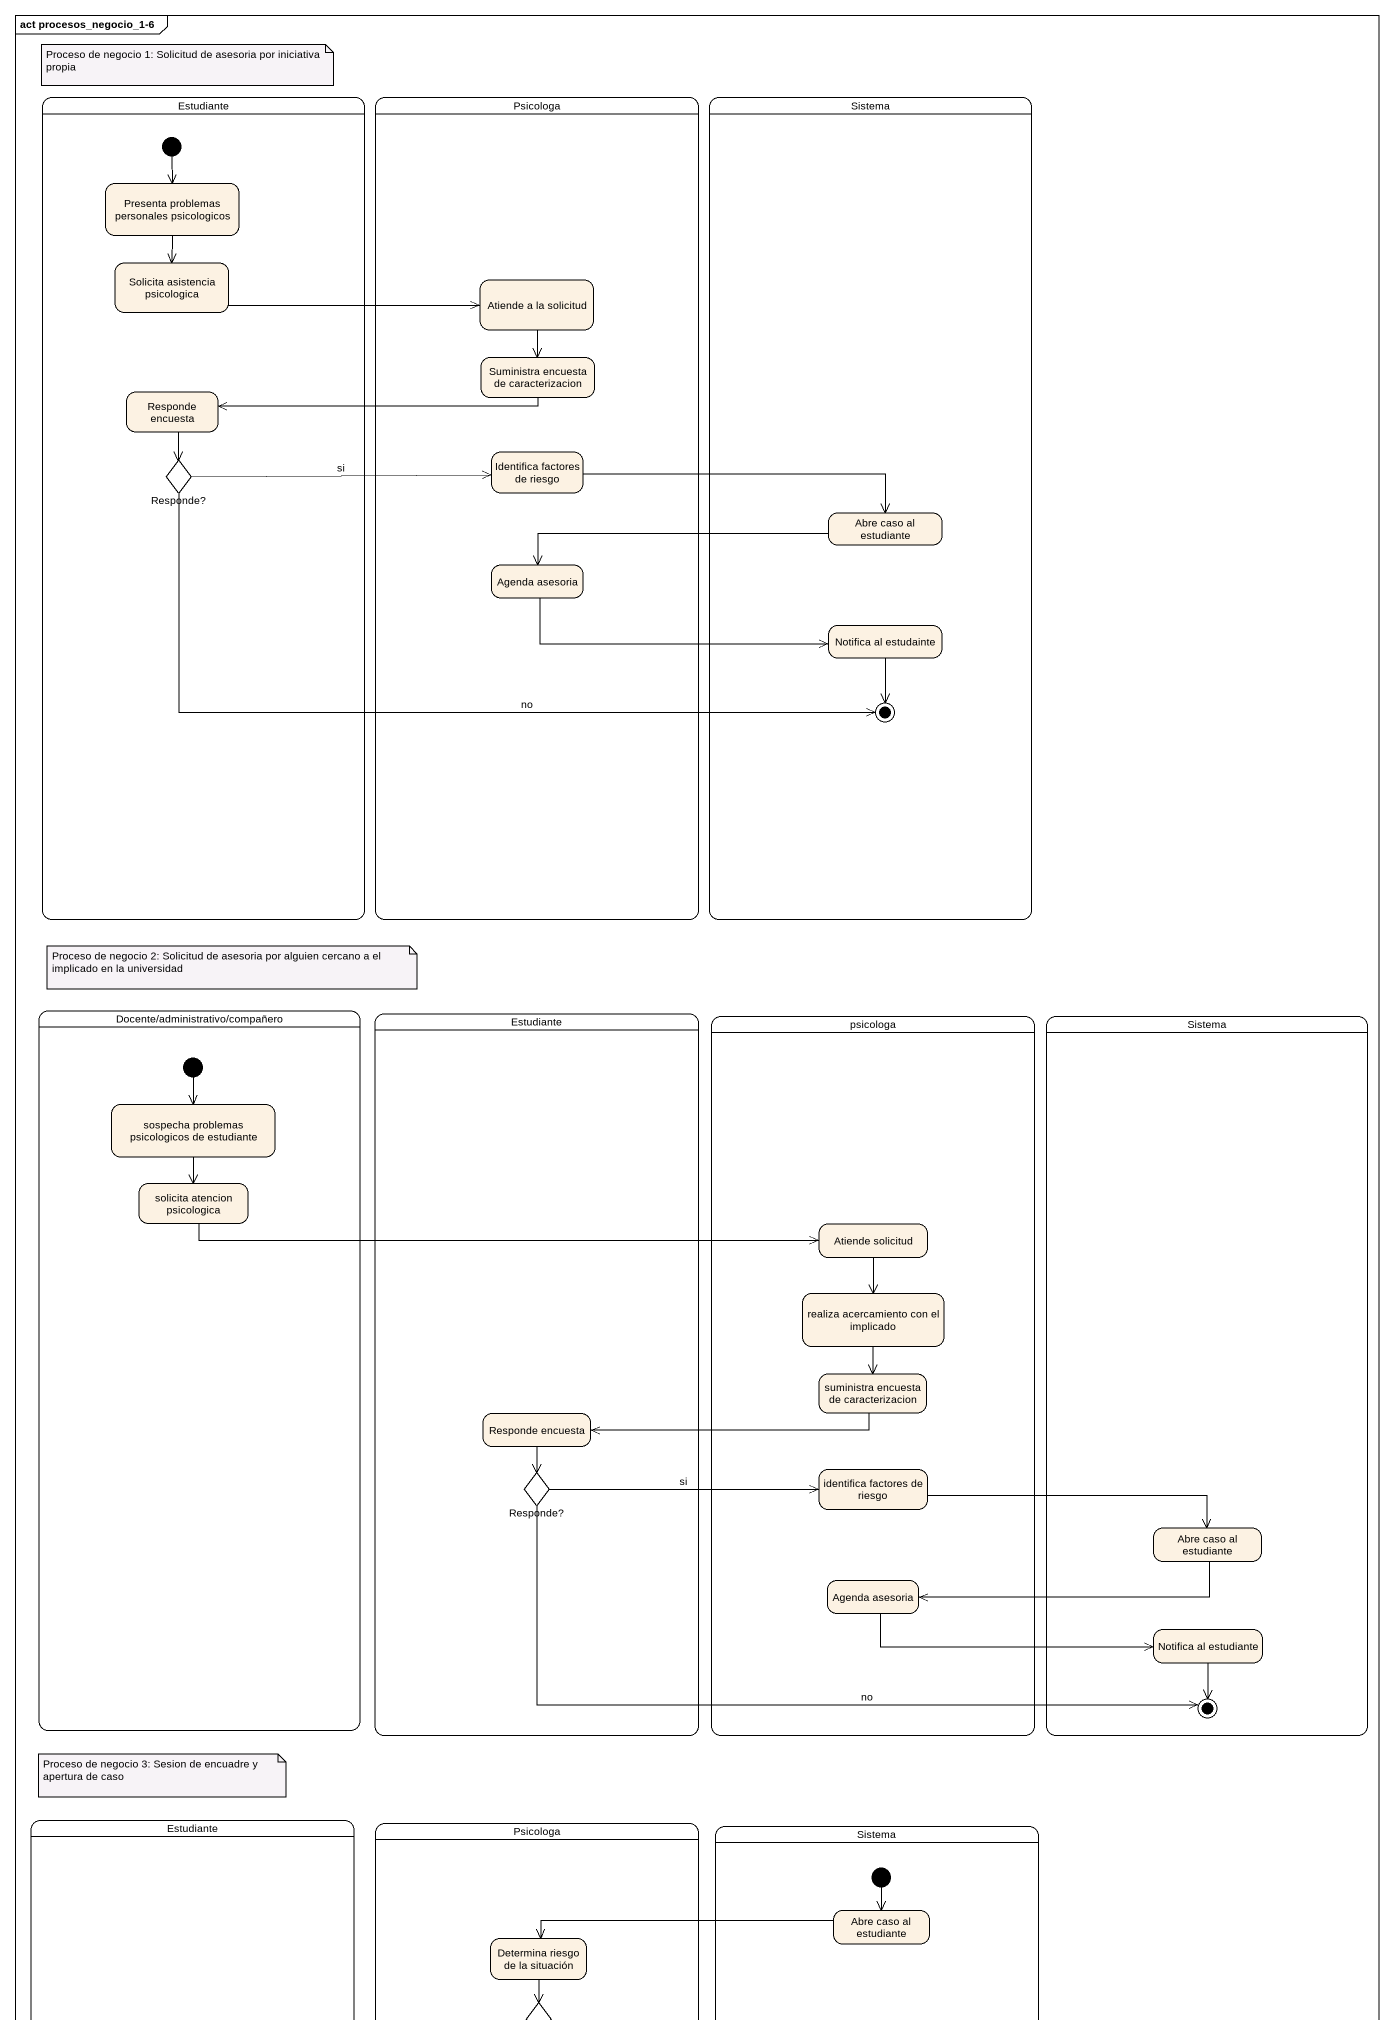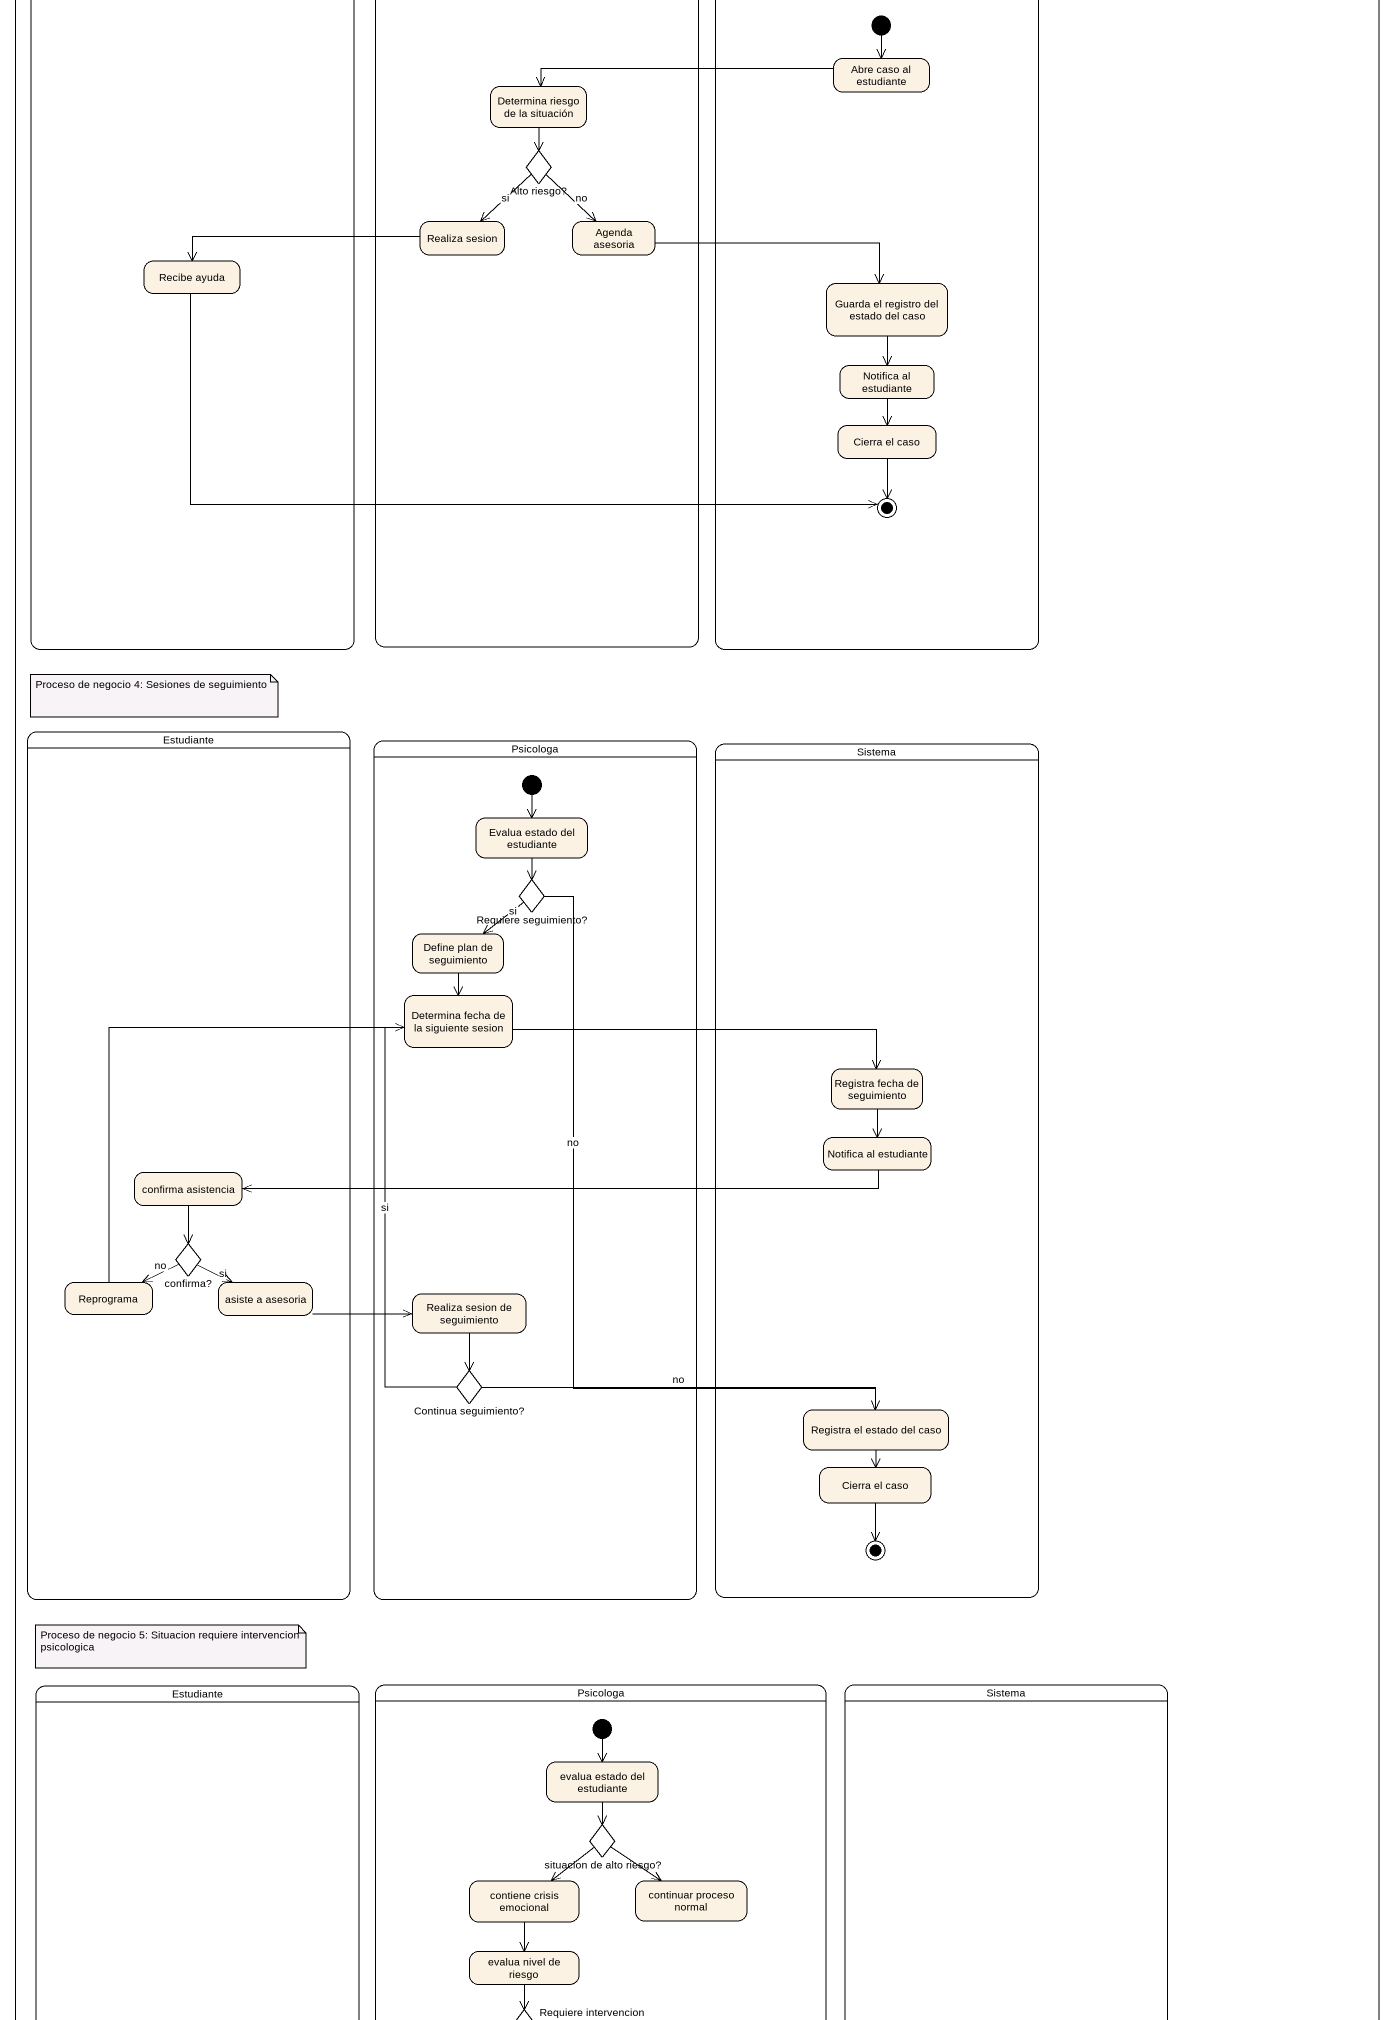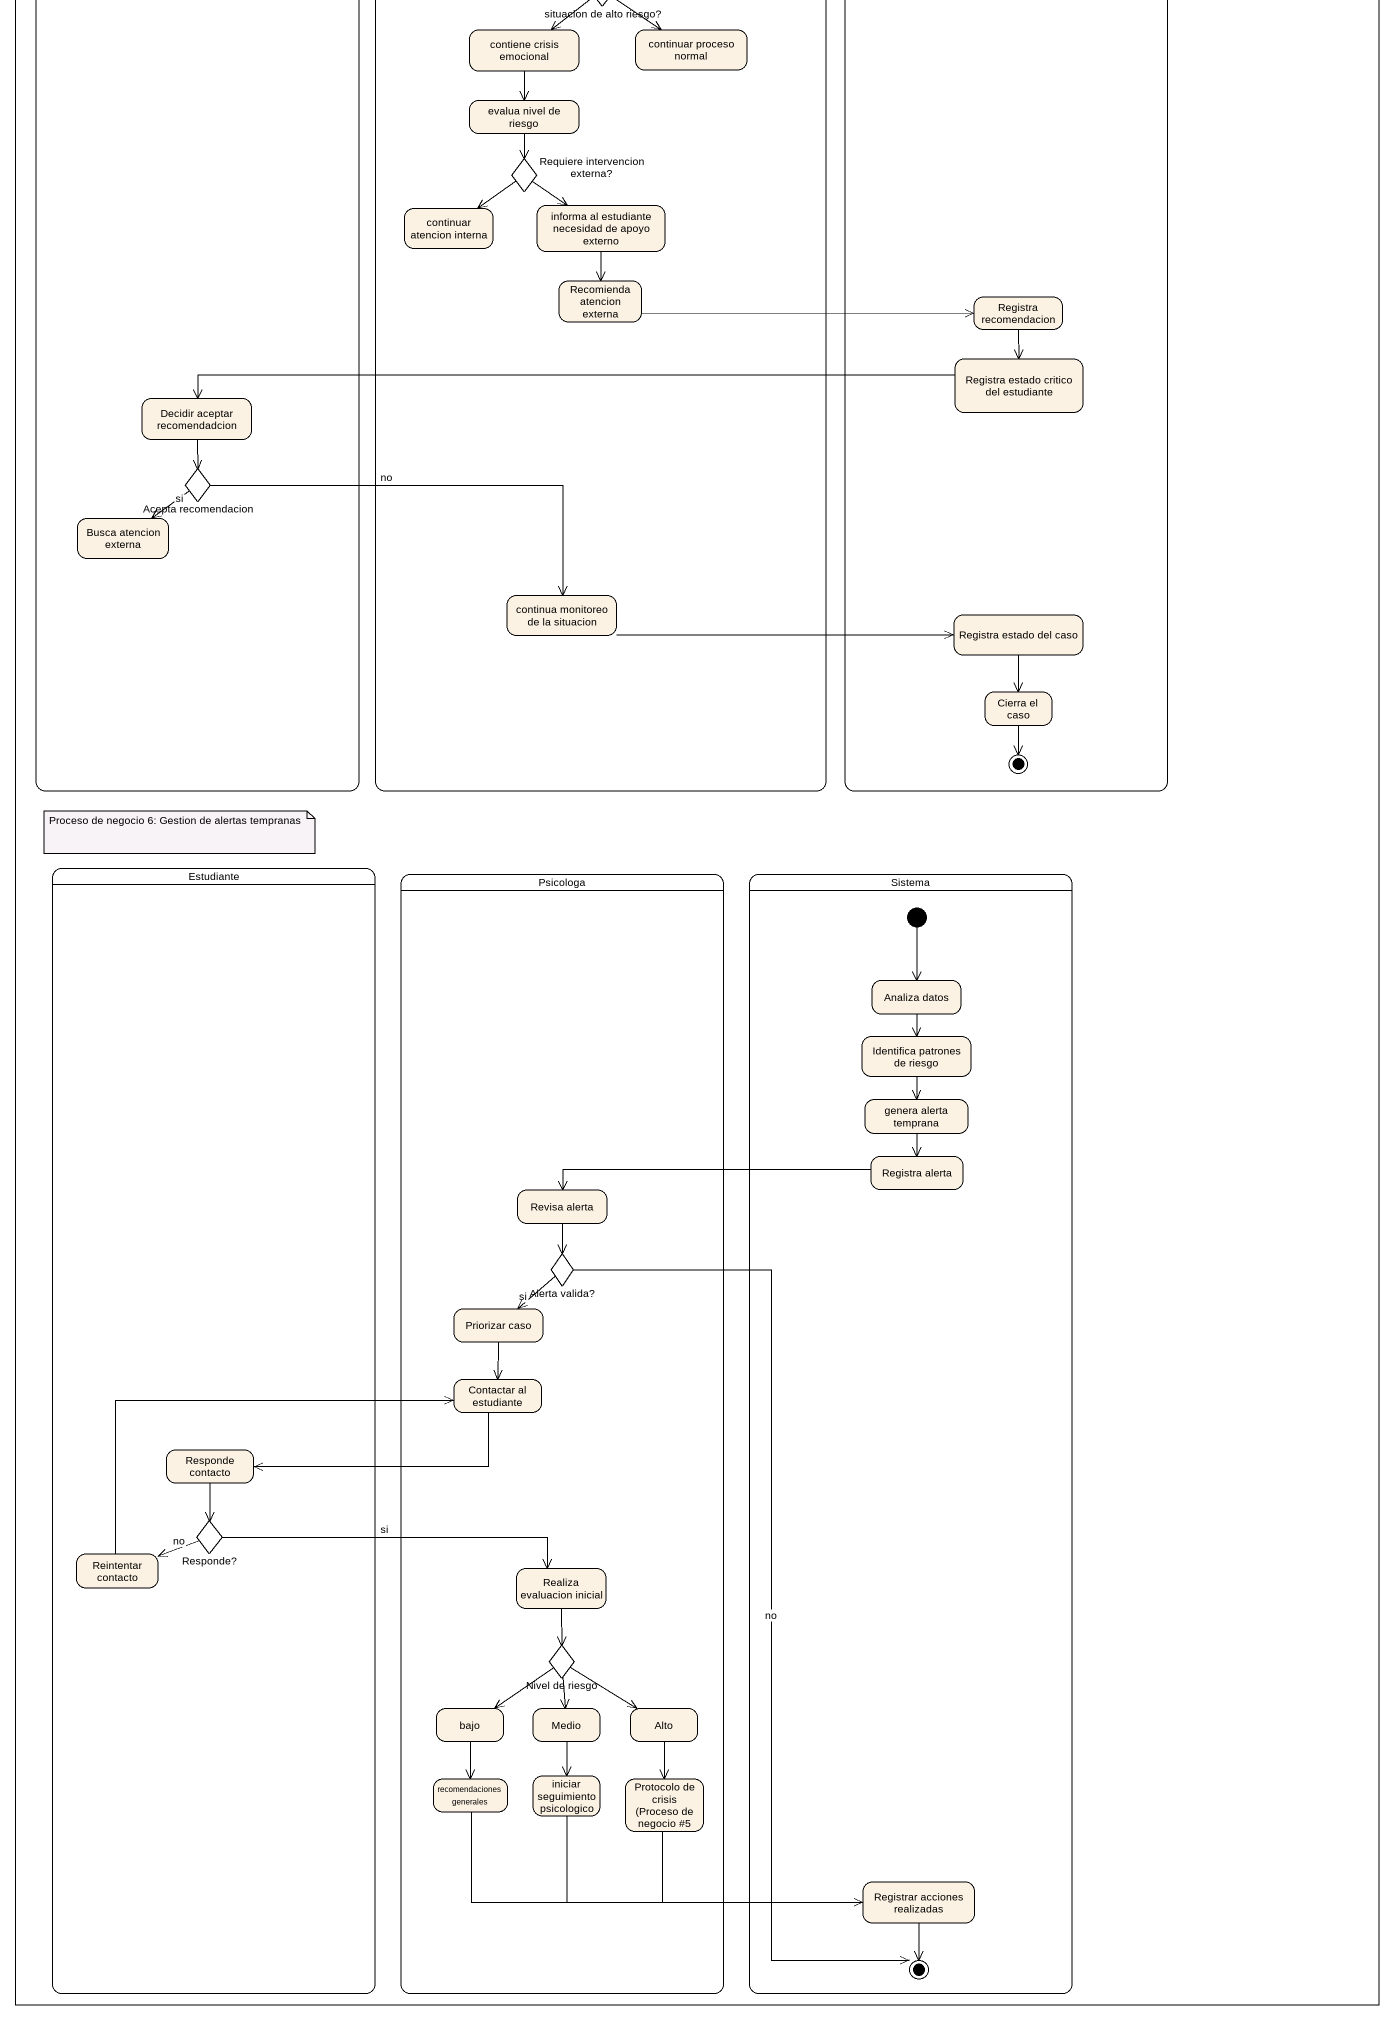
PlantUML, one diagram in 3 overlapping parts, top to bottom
@startuml
mainframe act procesos_negocio_1-6
hide empty description
state Estudiante {
  state "Presenta problemas personales psicologicos" as Presenta_problemas
  state "Solicita asistencia psicologica" as Solicita_asistencia
  state "Responde encuesta" as Responde_encuesta
  state "Responde?" as Responde <<choice>>
  [*] --> Presenta_problemas
}
state Psicologa {
  state "Atiende a la solicitud" as Atiende_a_la_solicitud
  state "Suministra encuesta de caracterizacion" as Suministra_encuesta_de
  state "Identifica factores de riesgo" as Identifica_factores_de
  state "Agenda asesoria" as Agenda_asesoria
}
state Sistema {
  state "Abre caso al estudiante" as Abre_caso_al_estudiante
  state "Notifica al estudainte" as Notifica_al_estudainte
  state final1 <<end>>
}
state "Docente/administrativo/compañero" as Docente_administrativo {
  state "sospecha problemas psicologicos de estudiante" as sospecha_problemas
  state "solicita atencion psicologica" as solicita_atencion
  [*] --> sospecha_problemas
}
state "Estudiante" as Estudiante_2 {
  state "Responde encuesta" as Responde_encuesta_2
  state "Responde?" as Responde_2 <<choice>>
}
state psicologa {
  state "Atiende solicitud" as Atiende_solicitud
  state "realiza acercamiento con el implicado" as realiza_acercamiento_con_el
  state "suministra encuesta de caracterizacion" as suministra_encuesta_de
  state "identifica factores de riesgo" as identifica_factores_de
  state "Agenda asesoria" as Agenda_asesoria_2
}
state "Sistema" as Sistema_2 {
  state "Abre caso al estudiante" as Abre_caso_al_estudiante_2
  state "Notifica al estudiante" as Notifica_al_estudiante
  state final2 <<end>>
}
state "Estudiante" as Estudiante_3 {
  state "Recibe ayuda" as Recibe_ayuda
}
state "Psicologa" as Psicologa_2 {
  state "Determina riesgo de la situación" as Determina_riesgo_de_la
  state "Alto riesgo?" as Alto_riesgo <<choice>>
  state "Realiza sesion" as Realiza_sesion
  state "Agenda asesoria" as Agenda_asesoria_3
}
state "Sistema" as Sistema_3 {
  state "Abre caso al estudiante" as Abre_caso_al_estudiante_3
  state "Guarda el registro del estado del caso" as Guarda_el_registro_del
  state "Notifica al estudiante" as Notifica_al_estudiante_2
  state "Cierra el caso" as Cierra_el_caso
  state final3 <<end>>
  [*] --> Abre_caso_al_estudiante_3
}
state "Estudiante" as Estudiante_4 {
  state "confirma asistencia" as confirma_asistencia
  state "confirma?" as confirma <<choice>>
  state Reprograma
  state "asiste a asesoria" as asiste_a_asesoria
}
state "Psicologa" as Psicologa_3 {
  state "Evalua estado del estudiante" as Evalua_estado_del_estudiante
  state "Requiere seguimiento?" as Requiere_seguimiento <<choice>>
  state "Define plan de seguimiento" as Define_plan_de_seguimiento
  state "Determina fecha de la siguiente sesion" as Determina_fecha_de_la
  state "Realiza sesion de seguimiento" as Realiza_sesion_de
  state "Continua seguimiento?" as Continua_seguimiento <<choice>>
  [*] --> Evalua_estado_del_estudiante
}
state "Sistema" as Sistema_4 {
  state "Registra fecha de seguimiento" as Registra_fecha_de
  state "Notifica al estudiante" as Notifica_al_estudiante_3
  state "Registra el estado del caso" as Registra_el_estado_del_caso
  state "Cierra el caso" as Cierra_el_caso_2
  Cierra_el_caso_2 --> [*]
}
state "Estudiante" as Estudiante_5 {
  state "Decidir aceptar recomendadcion" as Decidir_aceptar
  state "Acepta recomendacion" as Acepta_recomendacion <<choice>>
  state "Busca atencion externa" as Busca_atencion_externa
}
state "Psicologa" as Psicologa_4 {
  state "evalua estado del estudiante" as evalua_estado_del_estudiante
  state "situacion de alto riesgo?" as situacion_de_alto_riesgo <<choice>>
  state "contiene crisis emocional" as contiene_crisis_emocional
  state "continuar proceso normal" as continuar_proceso_normal
  state "evalua nivel de riesgo" as evalua_nivel_de_riesgo
  state "Requiere intervencion externa?" as Requiere_intervencion <<choice>>
  state "continuar atencion interna" as continuar_atencion_interna
  state "informa al estudiante necesidad de apoyo externo" as informa_al_estudiante
  state "Recomienda atencion externa" as Recomienda_atencion_externa
  state "continua monitoreo de la situacion" as continua_monitoreo_de_la
  [*] --> evalua_estado_del_estudiante
}
state "Sistema" as Sistema_5 {
  state "Registra recomendacion" as Registra_recomendacion
  state "Registra estado critico del estudiante" as Registra_estado_critico_del
  state "Registra estado del caso" as Registra_estado_del_caso
  state "Cierra el caso" as Cierra_el_caso_3
  Cierra_el_caso_3 --> [*]
}
state "Estudiante" as Estudiante_6 {
  state "Responde contacto" as Responde_contacto
  state "Responde?" as Responde_3 <<choice>>
  state "Reintentar contacto" as Reintentar_contacto
}
state "Psicologa" as Psicologa_5 {
  state "Revisa alerta" as Revisa_alerta
  state "Alerta valida?" as Alerta_valida <<choice>>
  state "Priorizar caso" as Priorizar_caso
  state "Contactar al estudiante" as Contactar_al_estudiante
  state "Realiza evaluacion inicial" as Realiza_evaluacion_inicial
  state "Nivel de riesgo" as Nivel_de_riesgo <<choice>>
  state bajo
  state Medio
  state Alto
  state "recomendaciones generales" as recomendaciones_generales
  state "iniciar seguimiento psicologico" as iniciar_seguimiento
  state "Protocolo de crisis (Proceso de negocio #5" as Protocolo_de_crisis_Proceso
}
state "Sistema" as Sistema_6 {
  state "Analiza datos" as Analiza_datos
  state "Identifica patrones de riesgo" as Identifica_patrones_de
  state "genera alerta temprana" as genera_alerta_temprana
  state "Registra alerta" as Registra_alerta
  state "Registrar acciones realizadas" as Registrar_acciones
  state final6 <<end>>
  [*] --> Analiza_datos
}
Presenta_problemas --> Solicita_asistencia
Solicita_asistencia -right-> Atiende_a_la_solicitud
Atiende_a_la_solicitud --> Suministra_encuesta_de
Suministra_encuesta_de -left-> Responde_encuesta
Responde_encuesta --> Responde
Responde -right-> Identifica_factores_de : si
Responde -right-> final1 : no
Identifica_factores_de -right-> Abre_caso_al_estudiante
Abre_caso_al_estudiante -left-> Agenda_asesoria
Agenda_asesoria -right-> Notifica_al_estudainte
Notifica_al_estudainte --> final1
sospecha_problemas --> solicita_atencion
solicita_atencion -right-> Atiende_solicitud
Atiende_solicitud --> realiza_acercamiento_con_el
realiza_acercamiento_con_el --> suministra_encuesta_de
suministra_encuesta_de -left-> Responde_encuesta_2
Responde_encuesta_2 --> Responde_2
Responde_2 -right-> identifica_factores_de : si
Responde_2 -right-> final2 : no
identifica_factores_de -right-> Abre_caso_al_estudiante_2
Abre_caso_al_estudiante_2 -left-> Agenda_asesoria_2
Agenda_asesoria_2 -right-> Notifica_al_estudiante
Notifica_al_estudiante --> final2
Abre_caso_al_estudiante_3 -left-> Determina_riesgo_de_la
Determina_riesgo_de_la --> Alto_riesgo
Alto_riesgo --> Realiza_sesion : si
Alto_riesgo --> Agenda_asesoria_3 : no
Realiza_sesion -left-> Recibe_ayuda
Agenda_asesoria_3 -right-> Guarda_el_registro_del
Recibe_ayuda -right-> final3
Guarda_el_registro_del --> Notifica_al_estudiante_2
Notifica_al_estudiante_2 --> Cierra_el_caso
Cierra_el_caso --> final3
Evalua_estado_del_estudiante --> Requiere_seguimiento
Requiere_seguimiento --> Define_plan_de_seguimiento : si
Requiere_seguimiento --> Registra_el_estado_del_caso : no
Define_plan_de_seguimiento --> Determina_fecha_de_la
Determina_fecha_de_la -right-> Registra_fecha_de
Registra_fecha_de --> Notifica_al_estudiante_3
Notifica_al_estudiante_3 -left-> confirma_asistencia
confirma_asistencia --> confirma
confirma -left-> Reprograma : no
confirma -right-> asiste_a_asesoria : si
Reprograma -up-> Determina_fecha_de_la
asiste_a_asesoria -right-> Realiza_sesion_de
Realiza_sesion_de --> Continua_seguimiento
Continua_seguimiento -up-> Determina_fecha_de_la : si
Continua_seguimiento -right-> Registra_el_estado_del_caso : no
Registra_el_estado_del_caso --> Cierra_el_caso_2
evalua_estado_del_estudiante --> situacion_de_alto_riesgo
situacion_de_alto_riesgo --> contiene_crisis_emocional
situacion_de_alto_riesgo --> continuar_proceso_normal
contiene_crisis_emocional --> evalua_nivel_de_riesgo
evalua_nivel_de_riesgo --> Requiere_intervencion
Requiere_intervencion --> continuar_atencion_interna
Requiere_intervencion --> informa_al_estudiante
informa_al_estudiante --> Recomienda_atencion_externa
Recomienda_atencion_externa -right-> Registra_recomendacion
Registra_recomendacion --> Registra_estado_critico_del
Registra_estado_critico_del -left-> Decidir_aceptar
Decidir_aceptar --> Acepta_recomendacion
Acepta_recomendacion --> Busca_atencion_externa : si
Acepta_recomendacion -right-> continua_monitoreo_de_la : no
continua_monitoreo_de_la -right-> Registra_estado_del_caso
Registra_estado_del_caso --> Cierra_el_caso_3
Analiza_datos --> Identifica_patrones_de
Identifica_patrones_de --> genera_alerta_temprana
genera_alerta_temprana --> Registra_alerta
Registra_alerta -left-> Revisa_alerta
Revisa_alerta --> Alerta_valida
Alerta_valida --> Priorizar_caso : si
Alerta_valida --> final6 : no
Priorizar_caso --> Contactar_al_estudiante
Contactar_al_estudiante -left-> Responde_contacto
Responde_contacto --> Responde_3
Responde_3 -left-> Reintentar_contacto : no
Responde_3 -right-> Realiza_evaluacion_inicial : si
Reintentar_contacto -right-> Contactar_al_estudiante
Realiza_evaluacion_inicial --> Nivel_de_riesgo
Nivel_de_riesgo --> bajo
Nivel_de_riesgo --> Medio
Nivel_de_riesgo --> Alto
bajo --> recomendaciones_generales
Medio --> iniciar_seguimiento
Alto --> Protocolo_de_crisis_Proceso
recomendaciones_generales -right-> Registrar_acciones
iniciar_seguimiento -right-> Registrar_acciones
Protocolo_de_crisis_Proceso -right-> Registrar_acciones
Registrar_acciones --> final6
note as N1
  Proceso de negocio 1: Solicitud de asesoria por iniciativa propia
end note
note as N2
  Proceso de negocio 2: Solicitud de asesoria por alguien cercano a el implicado en la universidad
end note
note as N3
  Proceso de negocio 3: Sesion de encuadre y apertura de caso
end note
note as N4
  Proceso de negocio 4: Sesiones de seguimiento
end note
note as N5
  Proceso de negocio 5: Situacion requiere intervencion psicologica
end note
note as N6
  Proceso de negocio 6: Gestion de alertas tempranas
end note
@enduml
